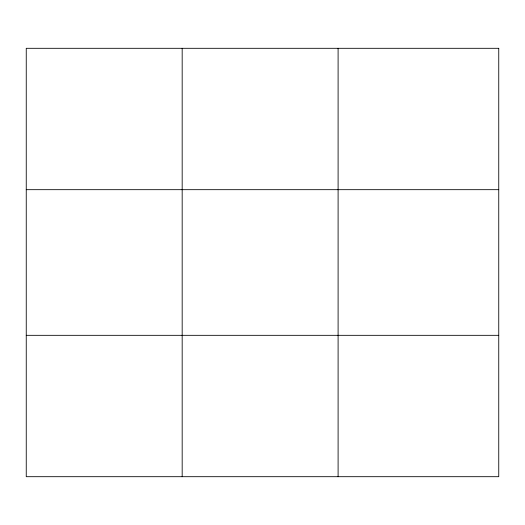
<?xml version="1.0" encoding="UTF-8"?>
<svg xmlns="http://www.w3.org/2000/svg" width="525" height="525" viewBox="0 0 525 525"><rect width="100%" height="100%" fill="white"/><g stroke="black" fill="none" stroke-linecap="round" stroke-linejoin="round"><path stroke-width="0.79" d="M182.175 48.307L182.175 476.693M338.1 48.307L338.1 476.693M26.25 189.676L498.75 189.676M26.25 335.324L498.75 335.324M498.75 48.307L498.75 476.693L26.25 476.693L26.25 48.307L498.75 48.307"/></g></svg>
